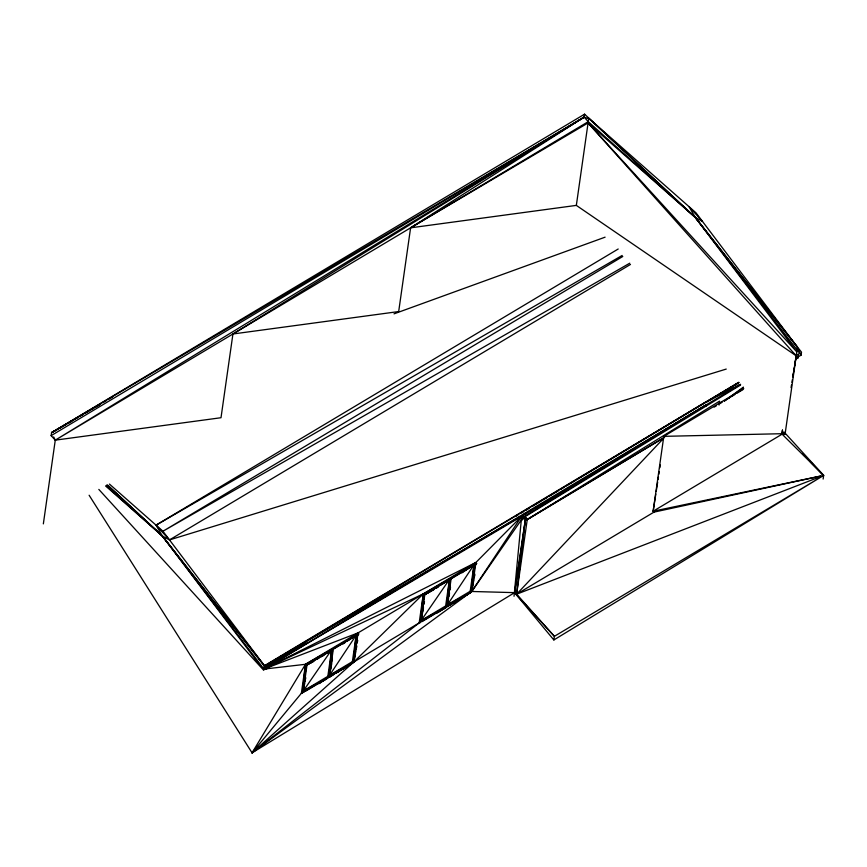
<?xml version="1.0" encoding="UTF-8"?>
<svg xmlns="http://www.w3.org/2000/svg" width="867" height="867" viewBox="0 0 867 867"><rect width="100%" height="100%" fill="white"/><g stroke="black" fill="none" stroke-linecap="round" stroke-linejoin="round"><path stroke-width="1.3" d="M514.044 596.279L521.652 516.288L706.117 404.9L705.944 406.179M347.396 641.038L356.153 635.197L352.381 661.651L353.303 662.659L357.063 636.194L356.153 635.197L333.362 648.809L329.59 675.274L330.511 676.282L328.756 677.322L331.606 649.86L307.059 664.523L303.298 690.988L304.209 691.996M436.643 613.294L446.57 606.922L449.42 579.459L424.873 594.123L421.113 620.588L422.023 621.596L446.57 606.922L449.464 592.519M448.586 598.512L447.415 604.873L471.117 592.259L473.967 564.785L451.176 578.408L447.415 604.873L448.326 605.881L469.979 592.941L466.587 595.076M302.41 693.015L305.487 664.295L475.907 562.466L521.652 516.288L522.422 519.853M305.639 677.311L302.529 693.004L306.398 665.303L359.003 633.875L305.487 664.295L252.059 752.827L471.778 591.478L521.1 520.222L525.64 517.512L516.634 594.198L554.381 636.324L553.861 639.965L822.501 476.124L554.381 636.324L514.564 592.638L471.778 591.478L301.358 693.318L252.059 752.827L89.117 495.23M43.35 523.885L55.271 440.154L51.142 435.635L51.576 432.655L584.564 114.173L695.28 217.433L797.456 347.212L785.047 434.345M584.564 114.173L584.141 117.143L232.93 333.99L221.009 417.721L55.271 440.154L53.678 436.935M301.358 693.318L305.487 664.295L263.98 669.096L162.281 535.925L156.038 525.164L618.204 249.002M327.834 676.325L331.606 649.86L332.516 650.868L328.756 677.322L327.834 676.325L303.298 690.988L304.696 683.348M525.64 517.512L514.564 592.638L516.634 594.198L527.288 519.322L525.64 517.512L514.987 592.389L252.059 752.827L353.953 661.879L358.082 632.867L263.98 669.096L264.457 665.704L162.953 531.243L109.437 484.079M446.57 606.922L445.66 605.925L449.42 579.459L450.341 580.457L446.57 606.922L421.113 620.588L423.454 607.854M470.207 591.251L473.967 564.785L474.888 565.793L471.117 592.259L470.207 591.251L447.415 604.873L473.967 564.785L461.938 572.838M795.733 359.209L798.063 357.833L796.231 355.828L576.338 205.392L588.747 118.259L695.941 212.762L797.456 347.212M821.016 475.994L653.967 512.126L653.144 511.227L663.808 436.35L743.756 388.579M739.779 384.504L706.54 401.92L732.171 386.736M719.036 405.052L719.588 401.118L526.377 520.113M823.13 479.061L823.65 475.419L783.313 435.386L783.833 431.744M821.006 475.972L653.144 511.227L655.81 494.049M656.221 491.416L657.652 482.16M658.064 479.527L658.476 476.883M658.887 474.238L659.299 471.594M659.906 467.638L660.318 464.994M783.313 435.386L783.746 432.731M791.062 387.647L791.495 384.991M791.918 382.347L792.351 379.692M792.785 377.037L796.231 355.828L798.615 353.899L798.063 357.833L795.819 358.32M792.969 375.801L793.403 373.135M793.836 370.469L794.27 367.814M794.703 365.148L796.231 355.828L588.075 122.941L410.6 227.826L398.679 311.556L232.93 333.99M335.984 673.16L353.953 661.879L355.795 651.702M356.25 649.155L356.705 646.609M473.837 580.023L471.778 591.478L449.301 605.589M474.292 577.476L474.758 574.929M305.162 680.801L305.639 678.265M331.703 663.819L329.59 675.274L352.11 663.288M449.052 595.965L449.518 593.418M356.673 645.655L353.303 662.659L356.153 635.197L329.59 675.274L352.381 661.651M357.182 643.032L357.703 640.42M420.354 622.604L423.464 606.9M423.985 604.288L424.494 601.665M471.117 592.259L474.748 573.943M328.756 677.322L332.429 658.985M449.995 589.896L450.515 587.273M357.063 636.194L358.353 634.644M474.888 565.793L476.178 564.244M663.699 438.236L516.634 594.198L514.987 592.389M353.953 661.879L423.302 593.895L476.817 563.474L424.223 594.903L420.278 622.593L423.302 593.895L263.98 669.096L740.624 384.287M252.059 752.827L419.173 622.907L423.302 593.895L424.223 594.903L434.443 589.246M724.335 401.15L743.409 387.094M728.844 398.105L743.019 388.08M343.029 643.964L345.218 642.501M321.473 656.579L331.606 649.86L303.298 690.988L327.596 677.951M435.917 588.411L438.171 586.916L435.733 588.281M441.552 584.683L449.42 579.459L421.113 620.588L445.66 605.925M318.828 683.695L321.028 682.286M323.239 680.866L327.65 678.037L305.325 691.324M320.346 682.773L330.511 676.282M439.287 611.647L442.679 609.49M444.934 608.038L448.326 605.881M329.243 677.398L333.73 674.58M443.687 609.111L445.931 607.702M337.426 672.51L339.691 671.101M341.956 669.692L351.037 664.068M454.113 602.814L458.643 599.997M460.908 598.588L464.311 596.474M522.844 517.339L706.117 404.9M523.289 517.762L740.505 385.078M714.137 407.132L716.435 405.734M719.892 403.632L722.189 402.234M724.498 400.825L729.104 398.029M731.401 396.631L734.858 394.528M737.156 393.13L742.921 389.619M265.432 666.983L305.953 642.588M515.54 516.472L517.859 515.074M521.338 512.982L523.646 511.595M525.966 510.197L529.444 508.105M532.912 506.014L541.019 501.137M543.338 499.75L546.806 497.658M549.125 496.26L558.391 490.689M560.7 489.291L564.179 487.211M566.498 485.813L575.753 480.242M578.072 478.844L706.605 401.497M706.54 401.92L738.771 382.531M527.57 519.452L663.461 437.943L527.288 519.322M51.142 435.635L584.141 117.143L588.682 118.692M588.26 121.662L55.271 440.154L584.141 117.143L588.26 121.662L695.28 217.433L801.509 352.154L801.086 355.134L797.607 357.215M622.788 256.48L162.953 531.243L629.756 263.189M630.482 264.446L169.488 539.913L162.281 535.925L105.655 485.997M738.803 382.26L264.457 665.704L162.281 535.925L108.028 485.422M107.009 484.718L162.281 535.925L264.402 666.127L738.749 382.683M331.649 675.599L352.165 663.342M653.144 511.227L782.923 433.684L782.099 432.774L782.478 430.097L782.099 432.774L783.985 434.714M653.967 512.126L516.634 594.198L821.136 476.395M100.615 403.989L51.576 432.655L65.74 424.732M102.945 402.624L106.446 400.576M108.787 399.21L112.287 397.162M265.985 669.335L264.402 666.127L515.442 519.376M517.772 518.011L520.113 516.645M522.443 515.28L525.944 513.231M529.455 511.183L531.785 509.829M535.286 507.78L537.627 506.415M539.957 505.049L542.298 503.684M622.159 255.451L156.038 525.164L169.488 539.913L726.243 369.071M78.496 417.092L51.576 432.655L584.141 117.143L410.6 227.826L576.338 205.392M80.837 415.737L83.189 414.383M85.53 413.028L89.041 410.991M91.382 409.636L93.723 408.292M96.064 406.937L99.575 404.9M734.501 385.392L736.82 384.059M433.435 589.603L424.223 594.903L432.351 590.384M314.461 660.676L306.398 665.303L305.487 664.295M316.769 659.353L319.067 658.02M321.375 656.698L323.673 655.376M327.13 653.393L329.427 652.071M68.092 423.41L71.636 421.438M311.047 662.724L313.366 661.434M310.95 662.789L313.215 661.532M394.008 313.854L605.101 237.168M782.923 433.684L663.808 436.35L664.621 437.25M106.273 485.802L162.281 535.925L263.796 670.375L98.827 489.411M588.747 118.259L695.28 217.433L801.086 355.134L797.391 347.634M802.875 454.102L804.76 456.042M811.371 462.826L823.65 475.419L784.733 432.731M809.767 461.19L823.65 475.419M264.402 666.127L266.873 668.836M514.564 592.638L553.861 639.965M475.907 562.466L471.778 591.478L521.652 516.288L263.98 669.096L475.907 562.466M308.728 664.014L306.398 665.303L308.674 664.046M702.476 221.421L695.28 217.433L588.075 122.941L796.784 351.894L695.28 217.433L689.037 206.671L702.476 221.421"/></g></svg>
